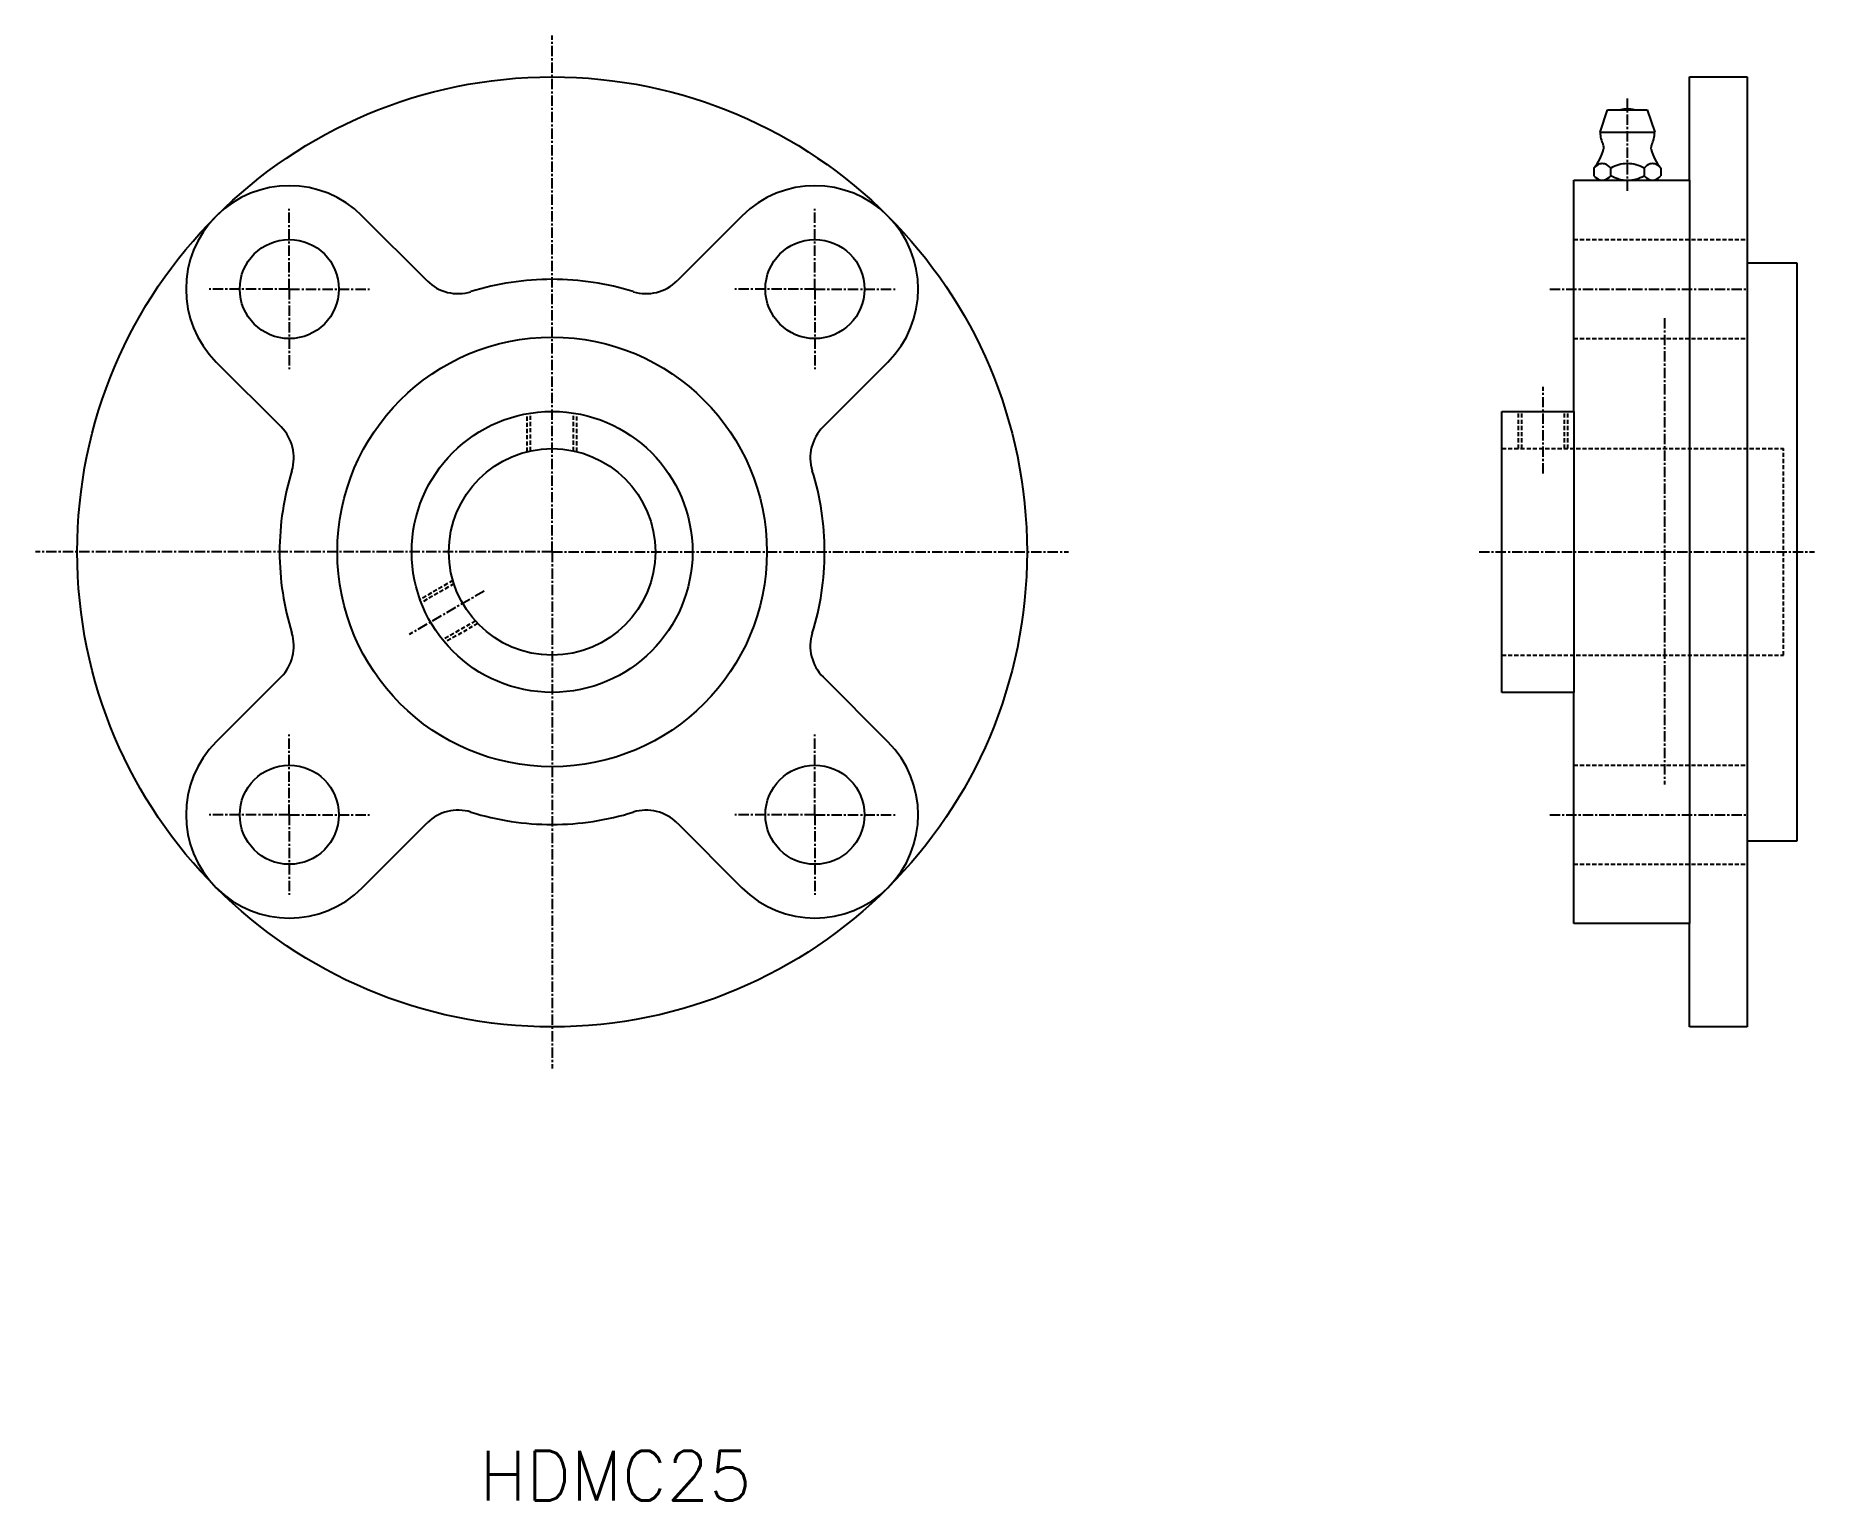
# Model space of a CAD drawing. Extents: x -21984 to -19844, y 30600 to 37228.
# Drawn here: x -21984.3 to -21769, y 37050.5 to 37227.8 of the extents above; entities outside this region: 1.
import ezdxf
from ezdxf.enums import TextEntityAlignment as Align

# ---------------------------------------------------------------- set-up
doc = ezdxf.new("R2010")
doc.units = 0
doc.header["$PDMODE"] = 1
doc.linetypes.add('CENTER', pattern=[2, 1.25, -0.25, 0.25, -0.25])
doc.linetypes.add('DASHED', pattern=[0.75, 0.5, -0.25])
doc.layers.get('0').update_dxf_attribs({"linetype": 'CONTINUOUS'})
doc.layers.add('CENTER', color=1, linetype='CENTER')
doc.styles.add('MISUMI', font='txt.shx')

msp = doc.modelspace()

# ---------------------------------------------------------------- linework, layer by layer
at = {"color": 7, "linetype": 'CONTINUOUS'}
for p, q in [((-21784.1, 37222.85), (-21777.1, 37222.85)), ((-21784.1, 37210.35), (-21784.1, 37222.85)), ((-21777.1, 37222.85), (-21777.1, 37200.35)), ((-21794.9, 37216.15), (-21794, 37218.85)), ((-21794, 37218.85), (-21789.2, 37218.85)), ((-21789.2, 37218.85), (-21788.3, 37216.15)), ((-21794.9, 37216.15), (-21788.3, 37216.15)), ((-21798.1, 37210.35), (-21784.1, 37210.35)), ((-21798.1, 37182.35), (-21798.1, 37210.35)), ((-21795.65, 37211.82), (-21795.65, 37210.88)), ((-21794.9, 37210.35), (-21788.3, 37210.35)), ((-21793.63, 37211.82), (-21793.63, 37210.88)), ((-21791.6, 37210.35), (-21791.6, 37210.35)), ((-21789.58, 37211.82), (-21789.58, 37210.88)), ((-21787.55, 37211.82), (-21787.55, 37210.88)), ((-21784.1, 37210.35), (-21784.1, 37120.35)), ((-21936.94, 37198.16), (-21944.78, 37206.01)), ((-21898.82, 37206.01), (-21906.67, 37198.16)), ((-21777.1, 37200.35), (-21777.1, 37130.35)), ((-21777.1, 37200.35), (-21771.1, 37200.35)), ((-21771.1, 37200.35), (-21771.1, 37165.35)), ((-21962.46, 37188.33), (-21954.61, 37180.48)), ((-21888.99, 37180.48), (-21881.15, 37188.33)), ((-21806.8, 37148.35), (-21806.8, 37182.35)), ((-21806.8, 37182.35), (-21798.1, 37182.35)), ((-21798.1, 37182.35), (-21798.1, 37148.35)), ((-21771.1, 37165.35), (-21771.1, 37130.35)), ((-21954.61, 37150.22), (-21962.46, 37142.37)), ((-21881.15, 37142.37), (-21888.99, 37150.22)), ((-21798.1, 37148.35), (-21806.8, 37148.35)), ((-21798.1, 37120.35), (-21798.1, 37148.35)), ((-21944.78, 37124.69), (-21936.94, 37132.54)), ((-21906.67, 37132.54), (-21898.82, 37124.69)), ((-21777.1, 37130.35), (-21777.1, 37107.85)), ((-21771.1, 37130.35), (-21777.1, 37130.35)), ((-21784.1, 37120.35), (-21798.1, 37120.35)), ((-21784.1, 37107.85), (-21784.1, 37120.35)), ((-21777.1, 37107.85), (-21784.1, 37107.85))]:
    msp.add_line(p, q, dxfattribs=at)
at = {"color": 3, "linetype": 'DASHED'}
for p, q in [((-21798.1, 37203.17), (-21777.1, 37203.17)), ((-21798.1, 37191.17), (-21777.1, 37191.17)), ((-21924.81, 37177.48), (-21924.81, 37182.08)), ((-21924.4, 37177.58), (-21924.4, 37182.15)), ((-21919.21, 37177.58), (-21919.21, 37182.15)), ((-21918.81, 37177.49), (-21918.81, 37182.08)), ((-21804.8, 37177.85), (-21804.8, 37182.35)), ((-21804.4, 37177.85), (-21804.4, 37182.35)), ((-21799.21, 37177.85), (-21799.21, 37182.35)), ((-21798.8, 37177.85), (-21798.8, 37182.35)), ((-21806.8, 37177.85), (-21772.7, 37177.85)), ((-21772.7, 37152.85), (-21772.7, 37177.85)), ((-21933.81, 37161.88), (-21937.8, 37159.58)), ((-21933.69, 37161.48), (-21937.65, 37159.2)), ((-21931.1, 37156.99), (-21935.06, 37154.7)), ((-21930.81, 37156.68), (-21934.8, 37154.39)), ((-21806.8, 37152.85), (-21772.7, 37152.85)), ((-21798.1, 37139.53), (-21777.1, 37139.53)), ((-21798.1, 37127.53), (-21777.1, 37127.53))]:
    msp.add_line(p, q, dxfattribs=at)
at = {"color": 7, "linetype": 'CONTINUOUS'}
for centre, radius in [((-21921.8, 37165.35), 57.5), ((-21953.62, 37197.17), 6), ((-21889.98, 37197.17), 6), ((-21921.8, 37165.35), 26), ((-21921.8, 37165.35), 17), ((-21921.8, 37165.35), 12.5), ((-21953.62, 37133.53), 6), ((-21889.98, 37133.53), 6)]:
    msp.add_circle(centre, radius, dxfattribs=at)
for centre, radius, start, end in [((-21791.6, 37215.76), 3.2, 74.6212, 105.3788), ((-21791.6, 37216.15), 3.3, 180, 207.0507), ((-21795.26, 37214.29), 0.8, 344.7674, 27.0696), ((-21787.95, 37214.29), 0.8, 152.9304, 195.2326), ((-21791.6, 37216.15), 3.3, 332.9493, 0), ((-21794.5, 37210.89), 1.48, 106.5909, 141.1281), ((-21800.27, 37215.65), 6, 320.3375, 344.7683), ((-21794.64, 37211.25), 1.1, 75.0414, 104.9586), ((-21794.78, 37210.89), 1.48, 38.8719, 73.4091), ((-21791.09, 37206.99), 5.45, 106.5809, 117.7257), ((-21791.6, 37208.31), 4.04, 75.0501, 104.9499), ((-21792.12, 37206.99), 5.44, 62.2701, 73.4191), ((-21788.43, 37210.89), 1.48, 106.5909, 141.1281), ((-21788.57, 37211.25), 1.1, 75.0414, 104.9586), ((-21782.94, 37215.65), 6, 195.2317, 219.6625), ((-21788.71, 37210.89), 1.48, 38.8719, 73.4091), ((-21794.5, 37211.81), 1.48, 218.8826, 253.4091), ((-21794.64, 37211.45), 1.1, 255.0414, 284.9586), ((-21794.78, 37211.81), 1.48, 286.5909, 321.1283), ((-21791.09, 37215.71), 5.44, 242.2744, 253.4191), ((-21791.6, 37214.39), 4.04, 255.0501, 284.9499), ((-21792.12, 37215.71), 5.45, 286.5809, 297.7299), ((-21788.43, 37211.81), 1.48, 218.8826, 253.4091), ((-21788.57, 37211.45), 1.1, 255.0414, 284.9586), ((-21788.71, 37211.81), 1.48, 286.5909, 321.1283), ((-21953.62, 37197.17), 12.5, 45, 225), ((-21889.98, 37197.17), 12.5, 315, 135), ((-21933.2, 37201.89), 5.28, 225, 287.3239), ((-21921.8, 37165.35), 33, 90, 107.3239), ((-21921.8, 37165.35), 33, 72.6761, 90), ((-21910.41, 37201.89), 5.28, 252.6761, 315), ((-21958.35, 37176.75), 5.28, 342.6761, 45), ((-21885.26, 37176.75), 5.28, 135, 197.3239), ((-21921.8, 37165.35), 33, 162.6761, 180), ((-21921.8, 37165.35), 33, 0, 17.3239), ((-21921.8, 37165.35), 33, 180, 197.3239), ((-21921.8, 37165.35), 33, 342.6761, 0), ((-21958.35, 37153.95), 5.28, 315, 17.3239), ((-21885.26, 37153.95), 5.28, 162.6761, 225), ((-21953.62, 37133.53), 12.5, 135, 315), ((-21889.98, 37133.53), 12.5, 225, 45), ((-21933.2, 37128.81), 5.28, 72.6761, 135), ((-21921.8, 37165.35), 33, 252.6761, 270), ((-21921.8, 37165.35), 33, 270, 287.3239), ((-21910.41, 37128.81), 5.28, 45, 107.3239)]:
    msp.add_arc(centre, radius, start, end, dxfattribs=at)
msp.add_point((-19844.35, 30599.58), dxfattribs=at)
at = {"layer": 'CENTER', "color": 1, "linetype": 'CENTER'}
for p, q in [((-21921.81, 37165.35), (-21921.81, 37227.85)), ((-21791.6, 37209.04), (-21791.6, 37220.23)), ((-21953.62, 37197.17), (-21953.62, 37206.88)), ((-21889.98, 37197.17), (-21889.98, 37206.88)), ((-21953.62, 37197.17), (-21963.33, 37197.17)), ((-21953.62, 37197.17), (-21953.62, 37187.46)), ((-21953.62, 37197.17), (-21943.91, 37197.17)), ((-21889.98, 37197.17), (-21899.69, 37197.17)), ((-21889.98, 37197.17), (-21880.28, 37197.17)), ((-21889.98, 37197.17), (-21889.98, 37187.46)), ((-21801.01, 37197.17), (-21777.1, 37197.17)), ((-21787.1, 37193.64), (-21787.1, 37137.18)), ((-21801.8, 37174.85), (-21801.8, 37185.35)), ((-21921.8, 37165.35), (-21984.34, 37165.35)), ((-21921.8, 37165.35), (-21859.26, 37165.35)), ((-21921.8, 37165.35), (-21921.8, 37102.81)), ((-21809.56, 37165.35), (-21768.96, 37165.35)), ((-21930.03, 37160.6), (-21939.12, 37155.35)), ((-21930.03, 37160.6), (-21939.12, 37155.35)), ((-21953.62, 37133.53), (-21953.62, 37143.24)), ((-21889.98, 37133.53), (-21889.98, 37143.24)), ((-21953.62, 37133.53), (-21963.33, 37133.53)), ((-21953.62, 37133.53), (-21953.62, 37123.82)), ((-21953.62, 37133.53), (-21943.91, 37133.53)), ((-21889.98, 37133.53), (-21899.69, 37133.53)), ((-21889.98, 37133.53), (-21889.98, 37123.82)), ((-21889.98, 37133.53), (-21880.28, 37133.53)), ((-21801.01, 37133.53), (-21777.1, 37133.53))]:
    msp.add_line(p, q, dxfattribs=at)

# ---------------------------------------------------------------- texts
at = {"color": 7, "linetype": 'CONTINUOUS', "style": 'MISUMI'}
msp.add_text('HDMC25', height=6, dxfattribs=at).set_placement((-21914.11, 37050.53), align=Align.CENTER)

doc.saveas('drawing.dxf')
